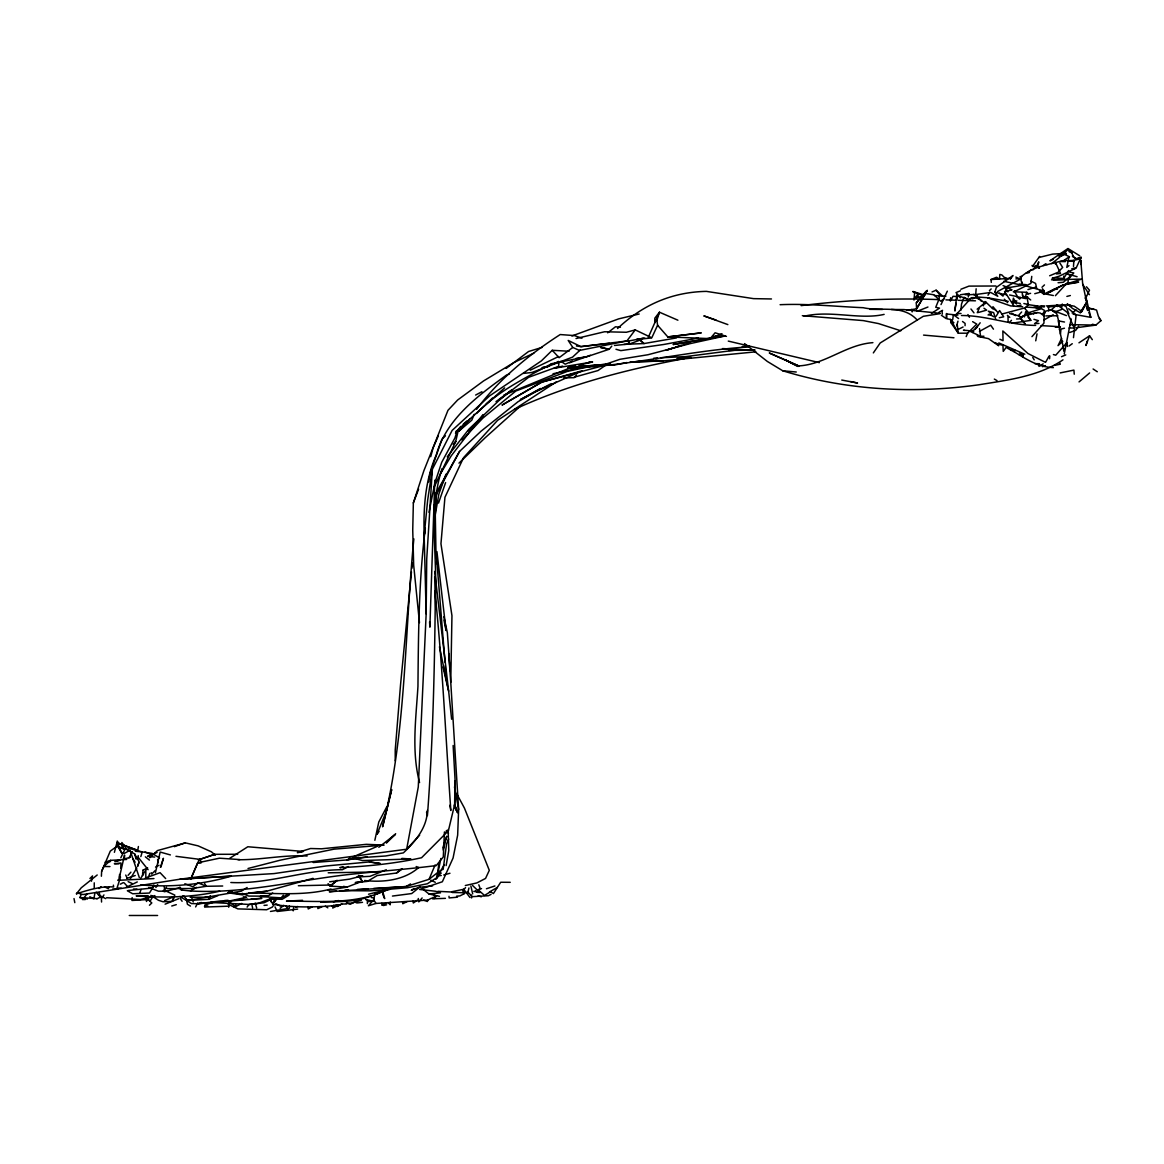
<?xml version="1.0" encoding="UTF-8"?>
<svg xmlns="http://www.w3.org/2000/svg" width="1164" height="1164" viewBox="0 0 1164 1164"><rect width="100%" height="100%" fill="white"/><g stroke="black" fill="none" stroke-linecap="round" stroke-linejoin="round"><path stroke-width="1.5" d="M382.723 891.333L382.723 894.33L384.687 898.608L382.723 891.333L390.377 889.252M427.377 810.217C427.232 827.444 415.272 841.616 403.384 852.877L385.56 855.991L348.909 858.45M94.226 887.957L94.255 882.836M145.806 877.918L145.835 871.53M113.359 885.149L113.635 886.953C100.861 886.08 88.493 889.951 76.446 893.777L77.348 892.934L82.95 894.549L180.056 879.184L406.658 849.225L418.283 786.937L426.155 613.879L426.722 559.273L432.339 469.339L452.112 430.433L489.724 395.789L541.333 360.927L552.216 350.306L569.094 351.237M423.972 890.009L428.978 893.996L440.501 892.832L435.554 891.246L419.607 889.456L442.349 881.759L453.072 858.028L457.656 835.141L458.631 809.431L450.759 682.351L451.952 615.654L440.952 543.763L444.939 497.304L463.548 457.685L497.566 420.349L556.465 381.792M455.008 781L454.586 806.055L457.205 811.934L454.426 805.692M390.26 902.027L390.216 904.763L388.078 902.682M533.81 353.158L514.444 362.266L483.613 380.904L457.641 400.009L447.965 410.325L423.842 470.823L413.351 502.921L412.74 530.042L413.671 565.151L419.462 622.653M654.735 322.734L654.837 318.136L659.464 312.214L677.899 320.202M138.138 858.552L138.21 855.598M1073.484 266.454L1073.921 260.329L1080.643 258.699L1081.094 257.317L1075.871 258.714L1072.466 256.036L1075.871 258.714M124.461 858.392L124.548 855.06L119.325 877.729L119.557 874.484M434.798 480.194L429.88 627.163L429.574 621.823M965.058 325.687L965.116 323.417L962.512 321.482M1073.95 327.433L1067.344 312.49L1057.087 304.75L1051.31 309.799L1044.297 311.501L1043.933 323.17L1031.944 336.658M120.75 868.315L120.969 862.975L114.348 863.703L118.932 863.877M101.384 876.23L101.632 871.385L110.289 851.117L118.961 844.831M1055.442 264.199L1055.53 262.526L1064.551 260.27L1073.892 261.507M434.317 532.734L436.325 492.561L459.547 451.428L481.038 431.204L518.024 401.726L535.44 391.701L582.262 370.734L541.813 382.098L502.222 404.956L541.813 382.098L610.503 363.765M1052.809 277.687L1063.649 278.487L1063.78 276.014M950.61 297.737L950.391 301.054L953.025 296.325L957.536 296.485L956.823 299.875M131.241 853.663L131.357 852.004L128.2 849.807L118.001 846.752L117.244 841.048L118.597 843.303L137.745 850.375L138.4 846.519M975.694 294.798L976.145 288.803M132.172 897.604L131.954 900.456L148.73 899.496L147.377 900.529L149.05 897.502M228.682 907.236L229.061 902.58M1049.55 358.745L1049.783 355.951M413.846 538.874C404.403 634.947 406.425 732.651 382.592 826.818L391.686 789.57L386.564 810.711L376.976 834.297L379.115 831.372M913.973 300.065L914.598 293.052L912.998 291.538L924.798 295.147M434.769 508.45L435.642 499.618M435.976 496.082L436.325 492.561M411.445 571.888L400.562 684.519L395.222 750.038L395.222 760.805M960.882 310.221L961.522 303.979L964.068 297.402L967.633 299.206L970.922 299.002M443.149 869.45L446.583 843.885L448.649 839.026M1043.919 294.463L1044.297 291.116L1024.378 285.471M939.508 294.885L938.955 299.381L935.74 307.281L939.508 308.125L931.404 313.465M1021.774 284.613L1022.079 282.139L1021.759 282.925L1020.057 276.639L1021.599 276.406C1031.202 267.982 1043.832 265.581 1055.53 262.526L1060.55 273.453L1056.417 273.947M1031.77 276.377L1030.882 283.419L1014.499 291.597L1017.06 295.714M293.212 910.859L293.619 907.6M1063.227 346.741L1060.419 333.952L1060.884 330.27L1059.487 329.441L1058.978 322.137L1056.723 313.64L1051.31 309.799L1066.442 315.604M438.828 863.819L437.024 877.554L427.348 883.767L407.371 887.754L369.948 890.838L339.728 890.649M559.127 361.844L558.516 366.456L528.601 377.311L499.385 399.776M1073.47 337.647L1076.147 314.964L1068.625 308.736M952.676 319.794L953.389 314.673L958.598 318.558M954.96 311.064L956.779 295.132L967.633 299.206M411.881 568.338L412.653 562.939M432.339 469.339L427.668 500.084L424.176 535.382L426.155 613.879M432.717 897.488L434.099 898.492L434.638 894.927M428.73 481.94L430.098 473.312L441.927 439.235L445.434 435.831M1038.143 265.348L1038.739 261.842L1036.673 266.44M433.692 508.042L434.274 504.594M434.856 501.16L435.452 497.712M434.623 518.504L438.857 494.06L445.972 474.185M94.808 893.574L93.877 898.855L89.817 896.731M446.132 865.58L448.78 850.535L448.125 829.554M1061.699 307.281L1062.281 304.008M968.273 296.966L968.899 293.503L960.285 294.768M992.528 308.504L992.979 306.714L995.86 310.177L992.528 308.504L985.85 302.073L985.559 303.688L978.604 298.275L981.398 301.272M1035.727 340.819L1037.022 333.85M142.561 873.538L143.23 870.003M433.736 509.716L437.417 490.713M431.509 898.128L427.872 900.092L375.943 903.453L368.406 905.767L373.76 899.685L374.881 893.937M1071.171 318.892L1064.26 353.929M91.476 881.206L92.523 875.91L89.934 878.5M123.311 846.839L123.02 848.367L121.638 845.573L121.885 842.532L128.025 850.826M1064.303 348.502L1063.765 351.164L1063.401 348.211M425.297 530.057L424.176 535.382C423.332 507.839 425.093 480.325 436.34 454.775C446.379 419.011 477.473 396.066 506.224 375.259L509.497 373.862M428.992 512.291L434.987 482.493L441.723 462.312L454.877 438.057L457.379 430.243L504.638 387.888M954.684 310.075L956.11 303.28M425.34 528.194C418.764 580.516 418.429 633.667 417.949 686.382C416.043 718.232 411.329 751.304 419.564 782.572M442.044 468.626C428.032 511.374 437.737 556.188 435.292 600.086C434.507 671.541 432.863 743.054 427.523 814.334L427.363 815.6L426.548 812.123M374.852 840.292L378.795 822.017L386.841 806.667M155.452 872.636L160.181 852.063L170.381 854.929M458.471 429.618L455.691 441.549L433.866 487.731M468.947 887.957L467.797 892.803L452.127 892.482M343.133 866.802L339.83 867.675C367.286 866.38 394.829 863.63 421.572 857.737L448.387 830.79L454.76 803.975L455.299 783.939L453.131 745.484M333.428 905.272L332.729 908.036L339.684 904.69M1024.378 316.957L1025.731 311.661L1030.824 320.347L1011.778 323.286M1006.525 294.652L1003.455 294.332L1002.99 296.122L999.541 293.343L994.754 292.164M114.392 852.324L116.909 842.823L120.401 843.798M440.85 858.508L437.024 877.554L444.11 864.867M443.12 849.938L446.743 836.218L442.8 847.872M430.709 456.71L433.037 448.038L438.377 435.714M965 294.637L968.535 294.783L968.899 293.503M160.967 867.02L163.426 858.29L160.37 867.282M956.633 325.862L957.972 321.177M1020.799 279.2L1021.599 276.406M1087.249 341.067L1085.939 345.49L1089.562 335.814L1092.327 339.67M435.161 864.852L429.05 879.315L405.989 886.561L329.296 891.769L336.25 891.027M140.829 856.588L142.241 851.917L152.149 853.401L159.57 857.97M341.75 904.05L337.356 906.523L337.371 905.185L331.653 905.898L339.844 905.126C317.612 907.28 295.001 908.036 272.914 904.253L274.85 897.822M210.087 896.033L209.113 899.263L187.477 900.543L183.868 895.916M994.958 291.975L996.34 287.392L1013.015 275.504L1010.294 279.258M108.834 887.012L108.325 888.685L104.527 886.837M656.787 320.609L659.464 312.214L648.29 337.356M1022.181 292.717L1022.923 296.878L1024.204 296.616L1024.989 298.275L1026.721 292.295L1013.306 291.771L1015.168 290.651M427.872 900.092L427.392 901.503L423.507 900.121M438.522 503.095L445.608 482.594M1053.405 367.635C1041.46 367.067 1033.283 363.095 1022.72 356.999L1023.316 355.282L1019.533 352.91M138.938 862.466L137.556 866.409L139.156 861.884L134.646 853.91L131.357 852.004M210.233 896.164L209.113 899.263L218.075 895.538M1022.72 356.999L1014.441 351.965L1015.052 350.277L1010.643 349.971L1006.147 347.425L1003.252 351.368L1002.932 345.315L998.581 344.238L998.61 345.723L988.498 338.637L977.629 336.367L977.12 334.65L969.874 331.245M148.09 878.049L149.821 873.349M150.869 895.334L158.537 900.31L163.062 901.765L172.374 901.329L174.12 896.644M413.351 502.921L418.603 489.142M139.898 892.599L141.12 889.456M172.374 901.329L174.367 896.353M474.243 414.297L471.784 420.175L458.892 431.087L455.866 431.335M966.178 336.6L967.604 333.195L976.771 324.116L972.624 321.657M983.245 305.841L985.079 301.491M190.78 878.951L197.647 862.815L219.472 858.188L239.842 859.585M1004.416 294.347L1006.744 288.919M190.838 878.893L199.32 859.294L175.968 856.311M101.632 871.385L103.814 866.496L110.565 860.341L119.514 859.847M977.251 312.723L979.084 308.664M1022.923 296.878L1022.458 294.958M947.321 291.175L941.007 304.59M87.402 899.03L79.865 897.546L81.174 894.694M656.787 319.46L657.587 325.236L651.796 337.778L635.238 329.907L626.378 332.264L604.553 331.755L576.02 338.549M136.799 867.98L130.339 878.733M1085.634 298.304L1089.489 290.229L1086.478 286.781M967.604 333.195L958.292 333.195L950.857 322.559L951.643 320.929L950.566 319.46L947.641 318.907M120.823 857.752L124.941 849.356L123.922 848.6M1061.583 338.418L1058.047 345.635L1062.761 341.285M1082.84 284.205L1086.812 302.989L1080.221 312.68L1081.923 311.457L1086.419 302.596L1080.221 312.68L1072.481 308.416L1067.286 303.848M136.712 857.926L136.086 859.119L134.646 853.91M436.515 494.205L459.547 451.428M195.61 906.931L197.778 902.857M129.015 857.897L132.376 851.641M926.195 291.073L916.315 302.829L916.563 308.867L927.199 290.491L916.563 308.867L906.974 310.206M1045.694 362.15L1049.055 356.082M987.989 295.263L989.749 292.28M455.473 433.226L460.711 426.431M155.874 887.492L157.664 884.524M441.025 472.773L451.326 455.691L482.987 414.602M152.804 887.55L149.458 893.05L132.667 893.763L127.342 890.751M996.137 316.23L999.6 310.57L1003.688 316.826L999.294 317.714M150.098 901.125L152.426 897.357M1063.649 278.487L1068.61 270.543M1025.819 298.624L1020.624 297.548L1019.649 299.104L1016.507 296.456L1009.595 294.972M276.537 898.535L274.151 902.275L276.203 899.525M1032.977 269.917L1035.844 265.494L1039.117 268.171M128.069 890.518L151.917 888.059L153.881 885.047M274.166 904.312L272.376 907.032L266.672 909.753L237.907 908.895L228.057 904.224M103.96 894.941L101.923 897.953L98.343 894.854L105.677 898.608M873.335 352.91L880.202 342.973L923.328 316.302L939.828 313.683M975.039 329.485L977.789 325.513M1038.434 365.147L1039.437 363.706L1034.869 363.648M247.117 907.076L248.98 904.457M1032.439 266.541L1039.641 256.4M1078.679 326.24L1075.681 330.372L1069.701 332.497M142.226 875.299L147.624 867.878L142.91 870.206M975.999 328.394L980.175 322.792M272.711 893.021L267.749 896.178L260.067 896.527L281.339 897.881L283.274 895.261M140.8 878.005L143.521 874.353M609.339 343.351L580.923 346.625L568.192 340.441L572.79 347.454L579.468 350.422L626.858 340.994L635.238 329.907M463.287 425.413L458.892 431.087L469.718 419.113M435.976 879.286L440.007 874.135M447.238 456.812L468.947 429.167L500.913 398.655L511.563 390.231M76.446 893.777L81.262 887.783L97.209 874.979M611.784 346.101L609.165 349.273L586.685 356.766L550.543 363.896M87.024 894.054L82.44 899.525L85.321 899.539M576.471 374.954L574.187 377.674L563.449 377.907M492.445 398.103L486.203 403.923M422.139 897.953L418.807 901.867L418.269 898.492M657.587 325.236L667.816 336.92L710.127 338.637L715.118 332.788L726.438 336.381M476.643 409.277C499.211 379.086 528.703 354.831 560.204 334.548L574.492 335.596L581.942 338.244M972.638 332.482L973.73 331.216L970.238 330.823M916.315 302.829L927.199 290.491M128.055 875.343L130.906 872.156M148.73 887.477L158.42 891.188L163.062 891.173L166.554 887.259M1009.552 313.582L1018.325 315.706L1021.657 311.981M1025.004 308.242L1028.336 304.517L1026.954 296.98L1030.707 299.977M1026.357 315.197L1023.607 315.619L1020.755 318.791L1016.579 318.994M956.182 314.629L971.46 297.693L975.272 297.62L979.04 299.09M1009.377 322.646L1011.487 320.318M1055.384 295.7L1068.188 281.79L1068.072 279.622L1073.805 272.958L1069.847 272.172M406.658 849.225L419.651 835.17M434.099 898.492L436.558 895.945M468.19 431.044L483.206 415.694M465.556 887.608L462.792 890.751L463.927 893.879L459.911 895.916L456.55 896.178M155.19 870.57L151.64 874.106L151.247 872.738M395.673 833.744L386.361 842.969L395.134 834.515L378.809 847.276M989.429 290.622L991.175 288.934M458.965 463.156L485.141 437.78L519.988 406.527M149.443 905.243L151.815 902.944L145.718 897.459M99.085 888.51L101.021 886.633M1041.998 287.275L1044.472 284.904M233.979 906.901L235.928 905.039M328.088 883.636L330.11 886.124L337.298 880.421M149.734 857.766L157.46 850.564L185.396 842.881L198.113 845.864L211.455 851.83L215.34 855.264M884.131 314.382C859.963 320.071 830.238 309.886 804.135 316.244M580.298 349.942L572.557 357.13L531.904 372.495L523.349 373.411M420.306 886.619L411.692 893.559L392.443 896.062M1061.088 256.007L1067.97 249.605L1071.957 252.937L1073.514 257.331M476.585 413.424C497.144 391.701 523.96 378.606 549.874 364.667M463.257 424.22L467.055 420.888M1069.745 276.741L1063.387 282.27L1058.061 282.721M1087.176 307.543L1096.561 310.06L1098.394 316.361L1100.984 320.638L1095.862 325.091L1076.133 327.753M462.05 440.108L482.827 418.138L515.812 391.031L567.319 371.418L590.977 366.253M151.917 888.059L154.667 885.688M180.638 897.837L182.864 895.916M336.774 880.435L330.11 886.124L346.916 887.128L361.335 881.599M945.91 296.194L942.665 296.107L936.103 290.214L932.044 291.931M280.131 908.356L283.769 905.286M1079.043 381.908L1089.62 372.946M359.822 881.861L355.267 882.618L367.388 881.381L377.223 875.517L396.546 873.029L401.769 868.708M977.149 309.173L985.85 302.073M744.524 343.584L767.338 361.451L782.746 370.778C846.112 390.275 913.202 393.956 978.662 384.818C1007.151 380.133 1038.623 376.554 1062.979 359.836M972.609 330.954L976.625 327.681M1068.989 265.61L1066.806 267.385L1068.974 256.982L1065.191 259.557M196.44 887.361L190.547 890.984L181.555 890.024L179.111 887.812L164.546 891.726L163.062 891.173M1051.718 263.602L1059.967 257.011L1058.774 255.905L1063.314 253.999M1072.146 313.029L1076.06 309.93M429.05 879.315L437.169 872.942M607.652 332.817L615.465 326.793L620.441 327.2M198.244 882.676L192.933 886.706L184.858 883.723M506.165 368.421L528.572 351.499L542.279 347.323M572.79 347.454L559.113 357.697L552.216 350.306M496.01 401.624L511.374 390.187M617.56 328.51C642.892 304.75 671.904 292.062 706.388 291.378L753.559 298.639L771.47 298.959M1027.885 272.26L1031.508 269.597M396.546 873.029L402.293 868.839M1069.032 346.043L1072.262 343.7M1043.25 265.508L1045.665 263.777L1046.974 264.621M944.513 298.479L940.687 301.229L934.008 294.812L926.326 293.575M194.737 887.986L190.547 890.984C245.313 894.068 298.784 879.693 352.881 874.077C380.613 871.109 408.491 869.13 436.238 865.58L443.295 856.937L444.43 831.954M607.695 363.808L597.99 370.559L574.23 377.209M417.381 900.179L413.307 903.002L412.958 901.169M1025.033 323.767L1020.115 318.005L1023.607 315.619M1078.97 342.827L1089.562 335.814M229.715 858.319L247.83 846.752L303.455 851.466M1012.898 303.513L1016.841 300.967L1012.898 301.127L1013.378 298.13L1016.521 303.935M1046.654 293.997L1053.813 289.429L1057.378 289.196M991.306 282.401L990.957 279.549L1011.05 278.298M414.166 888.481L411.27 890.3L418.909 887.332L432.572 885.891M247.117 887.506L241.254 891.188L187.477 900.543L192.482 899.263M1038.972 366.398L1043.162 363.881M289.094 895.101L282.066 899.321L269.757 898.943L258.597 903.235L249.314 904.457L210.393 902.435M439.206 871.53L442.087 869.814M560.801 361.277L565.253 364.187L572.397 361.146M410.557 883.942L405.989 886.561L373.673 888.423M489.447 891.944L497.246 887.492M1043.846 320.042L1053.216 314.717M1024.989 298.275L1027.623 296.791M386.303 869.755L370.05 876.303L356.999 876.987L361.48 875.954M540.445 388.47L520.293 399.659L551.329 383.625M979.448 331.405L990.71 325.222L993.459 329.165M124.286 853.43L130.048 850.273L139.316 877.511M553.817 363.925L558.444 361.393M938.955 312.301L942.578 310.322M1050.452 291.917L1062.892 285.107L1081.749 279.084L1051.499 279.782M281.339 897.881L289.123 893.617M997.563 291.524L1019.868 279.462M312.374 906.727L308.227 908.968L308.053 906.814M120.285 884.204L123.151 882.69M241.69 903.453L235.725 906.625L229.948 902.391M475.639 395.047L481.925 391.73M445.521 832.304L448.387 830.79M1077.297 259.296L1081.094 257.317L1076.118 268.084L1058.964 276.29L1052.081 278.298M155.54 867.049L159.002 865.259M590.352 355.296L569.574 362.775M348.443 866.569L342.347 869.726C304.91 869.668 268.447 884.436 230.836 882.501M376.539 894.141L380.352 892.191M491.048 894.359L488.356 895.727L472.322 896.658L467.375 891.624M96.947 898.826L100.802 896.891L96.19 892.279M386.477 902.944L381.865 905.257L381.821 903.293M958.656 329.179L963.079 326.997M407.167 901.562L402.759 903.73L402.642 901.867M147.683 856.18L157.082 852.47M349.928 858.45L346.872 859.949L313.203 862.509M352.998 856.937L377.223 846.374M126.134 887.346L137.294 881.934M145.282 878.078L160.079 872.694L165.666 878.573M530.158 370.21L558.574 356.519M503.794 395.163L571.408 367.286L605.236 364.361L619.946 359.298L647.941 354.744L690.077 343.642L725.187 335.96M274.282 897.91L263.966 902.784L249.314 904.457M975.272 297.62L972.566 298.886L971.46 297.693M1044.224 293.881L1062.892 285.107L1078.679 282.139L1068.057 283.521M1027.725 314.993L1037.255 312.592L1040.223 313.058L1044.093 315.939M322.064 906.727L317.874 908.589L317.743 906.669M164.473 900.66L173.945 896.658M201.285 902.435L198.215 903.73L191.478 903.584L179.896 896.484M1053.187 259.427L1049.913 260.809L1067.97 248.514L1079.683 255.774M1061.379 255.978L1066.297 253.912M710.127 338.637L721.956 333.675M1061.51 356.708L1065.773 354.918M1049.652 275.766L1058.061 272.289L1062.659 267.414L1059.851 263.006M990.957 279.549L996.602 277.221L999.134 279.069M114.8 861.622L130.543 857.213M960.416 290.782L956.022 292.586L960.3 297.795M313.029 878.34L266.643 891.217L248.747 893.05C276.13 893.079 304.299 896.062 331.012 888.99M165.099 904.166L178.689 898.695M371.156 895.974C355.209 902.449 337.56 901.503 320.667 902.158L324.043 901.62M376.118 893.981L389.198 888.598C357.843 905.083 320.74 901.038 286.475 901.111L302.553 900.31M917.072 311.326L927.955 307.02M960.867 289.269L968.972 286.111L995.962 285.995M514.619 409.321C568.585 384.455 626.188 369.483 684.345 358.643M1042.522 366.689L1045.403 365.612M1055.224 311.836L1061.583 309.493M676.429 337.938L643.983 343.569L640.302 340.004L629.418 344.006L614.49 345.461M199.67 859.454L214.831 854.303L237.718 854.274M174.353 846.664L185.105 842.896M126.876 878.398L135.242 875.517M110.565 860.341L105.153 862.189L110.536 861.506M198.36 859.92L214.831 854.303M672.792 348.065L666.041 350.32L690.165 342.754M676.168 346.93L681.246 345.242M486.436 888.758L494.904 885.964M204.617 905.112L213.361 902.26M571.888 335.974L618.739 318.849L639.167 313.989M1027.943 289.574L1035.596 287.217M1054.337 365.409L1060.317 364.201L1059.516 362.659M171.748 905.999L176.273 904.661M247.19 893.516L242.49 894.883L228.275 892.846M1011.138 290.142L1004.547 291.48L1013.655 305.55M978.255 312.519L986.636 310.133L983.973 308.242M478.404 889.5L481.547 888.598M361.291 900.339L351.135 903.206L346.29 902.944L350.189 904.312L356.009 901.329L356.228 902.886M443.717 874.993L449.959 873.262M154.885 895.596L140.626 899.496L106.622 897.735M390.566 888.569L368.522 894.243M1034.752 293.706L1044.297 291.116M1026.75 294.172L1030.606 293.343M1001.666 314.105L1024.349 308.038L1028.569 312.68L1041.373 308.736L1044.355 310.308M333.355 901.867L338.52 900.529M1066.879 296.427L1070.356 295.525M248.019 868.49L280.364 860.152L334.01 849.153L383.32 845.137M362.688 875.75L349.637 879.126L329.659 881.803M562.707 366.093L554.093 368.261L592.636 361.96L589.13 361.742M1042.333 313.553L1045.345 312.796L1044.297 311.501M872.898 342.653C845.806 344.573 825.509 364.507 798.562 365.918L769.273 352.998L798.475 365.787M1038.914 257.506L1052.649 254.101L1066.239 253.33M1064.449 328.219L1059.487 329.441L1060.419 333.952M1017.22 306.016L1021.09 305.113M571.408 367.286L568.119 367.649L575.278 365.918M578.799 365.118L591.123 362.295M383.378 905.534L386.623 904.806M465.309 885.528L476.891 882.923L485.563 878.427L489.302 870.337L464.451 808.136L456.535 793.426M553.031 373.76L587.66 366.136M542.206 367.693L549.146 366.18L542.279 367.635M295.569 906.989L297.839 906.509M358.992 857.432L346.872 859.949L367.286 856.893M463.839 889.252L450.628 891.973L437.911 891.318M1060.186 372.917L1073.906 370.108L1074.256 374.197M1037.255 312.592L1032.992 313.451L1033.778 313.873M627.032 362.528L613.413 365.22L605.716 363.692M1026.095 273.205L1029.296 272.58M219.72 891.188C192.351 897.517 164.08 897.997 136.173 895.858L148.075 895.683M628.691 340.979L644.725 338.011M643.285 338.258L636.606 339.481L651.113 337.997M592.665 365.874L597.816 364.943M723.048 335.887L673.083 344.529L724.575 335.945M270.47 911.456L289.385 908.255L289.341 906.058M204.457 906.421L207.759 905.868M327.812 890.285L346.916 887.128L343.598 886.342M1072.451 268.753L1075.463 268.287L1071.942 268.695M576.064 358.396L586.685 356.766M801.138 305.623C846.795 299.992 892.773 297.853 938.81 299.614M142.183 896.033L145.151 895.625M922.514 296.223L914.526 298.071L917.305 295.205L918.105 296.805L917.043 292.688M738.907 349.695L685.771 356.591L660.89 357.755M302.087 851.99L297.344 852.615L310.541 848.512L321.453 848.803L366.369 844.337L384.149 845.079M115.92 860.822L119.499 860.356M626.858 340.994L580.923 346.625L576.398 345.984M755.873 351.819L662.985 360.927L630.524 362.12L639.443 361.378M266.643 891.217L243.378 894.025L228.115 892.643M357.29 902.944L362.499 902.333M367.708 901.707L372.917 901.082M297.635 909.099L277.221 911.485L274.995 906.858M1047.702 307.063L1063.401 305.288L1066.151 306.612L1068.887 313.931M698.225 338.113L663.713 344.486L620.834 350.626L615.96 349.258M713.517 336.425L718.61 335.858M1015.896 278.909L1019.038 278.56L1015.823 277.061M567.974 367.839L573.314 367.271M578.668 366.704L584.008 366.136M264.068 905.403L267.196 905.097M749.412 346.843C688.462 350.553 629.055 366.34 567.887 368.173M237.951 859.73C261.173 860.021 283.841 854.623 307.121 856.035M457.51 897.182L449.144 897.953L448.998 896.295M568.119 367.649L605.236 364.361M648.392 360.709L653.746 360.302M676.982 358.541L691.271 357.464M1069.41 260.663L1073.921 260.329M968.535 294.783L976.043 294.347M988.032 314.964L991.059 314.76M653.761 358.221L657.325 357.988M1046.276 305.928L1065.482 304.822L1074.212 306.161L1081.923 311.457M344.937 890.096L348.531 889.878M357.508 889.369L368.29 888.743M224.565 900.514L228.115 900.31M238.766 899.699L247.656 899.19M251.206 898.986L261.856 898.375L198.215 903.73L220.927 900.907L230.574 900.747L246.608 897.255L243.349 896.789M123.093 859.643L126.687 859.454M437.737 875.706L441.258 875.517M1038.957 323.417L1034.563 323.636L1038.463 320.682L1033.938 319.329M153.954 878.573L117.811 880.333L120.518 877.089L117.055 887.957L121.274 888.205M624.035 344.34L643.983 343.569L638.454 338.855L640.302 340.004M204.675 907.062L228.784 906.159M432.441 898.812L445.419 898.346M978.779 336.411L983.958 336.236M755.13 350.088L728.751 350.437M630.248 361.888L662.985 360.927L655.754 360.2M780.098 304.706C807.831 303.484 835.519 306.525 863.208 307.703C881.308 311.85 902.507 304.08 917.072 319.896M742.254 346.494L749.427 346.319M956.488 313.596L961.028 313.494M298.362 885.731L332.497 884.975M728.286 341.096L819.369 362.63M328.204 872.796L380.162 871.88M437.868 873.16L441.331 873.102M222.702 886.008L206.319 886.284L192.031 888.51L166.874 888.627M1045.81 315.91L1057.843 315.735M1053.26 279.767L1063.765 279.622M1069.92 324.64L1095.862 325.091L1092.399 324.232M997.286 278.909L999.556 278.894L999.803 274.457L1001.884 274.951L1005.361 278.516M341.067 904.021L346.625 903.991M1055.312 327.186L1060.462 327.171M1036.309 308.184L1041.547 308.184L1026.095 307.049M1069.076 328.001L1074.328 328.001M190.154 897.24L208.923 897.24L205.519 896.92M129.262 915.486L157.591 915.486M112.69 889.005L117.884 889.02M133.467 889.034L136.93 889.034M891.406 309.508L903.89 309.566L940.177 313.334M267.749 896.178L248.689 896.076L242.258 893.355M510.225 882.312L500.695 882.254L493.42 893.559L490.553 891.769L484.5 895.407L478.157 889.863L477.982 892.599L475.392 890.591M869.814 309.348L882.472 309.464M103.814 866.496L109.969 866.569M1026.939 313.523L1030.897 313.582M1060.288 261.522L1065.351 261.609L1064.551 260.27M1033.923 305.71L1037.459 305.783M1040.98 305.841L1044.515 305.899M228.682 891.027L232.305 891.115M754.418 350.219L722.495 348.574M228.159 892.439L236.728 892.701M958.263 300.297L975.476 300.821M945.91 299.861L956.546 300.239M1035.669 325.396C1010.556 325.382 986.694 315.473 961.464 315.502M1006.293 287.319L1009.755 287.464M934.401 295.54L942.665 296.107M1040.98 325.6L1060.288 326.735M401.886 858.406L410.907 858.974L362.47 860.545L353.812 858.275M79.865 897.546L97.019 898.637M1085.052 297.984L1086.827 300.821L1090.814 317.365L1073.121 314.178M140.771 884.902C171.064 887.535 202.158 884.655 231.345 876.157L180.056 879.184L273.977 873.597L325.964 865.987L368.93 861.971L380.221 863.513L369.454 861.84M1022.661 306.801L1010.658 305.914L987.479 297.751L975.752 296.864M953.942 337.764L923.561 335.101M197.647 862.815L200.965 863.091M364.536 880.508C383.218 882.574 404.155 880.377 418.749 867.5L416.174 866.525M968.492 330.62L963.457 330.183L964.49 330.46M1019.388 284.06L1026.095 284.656L1005.42 288.192L1007.908 291.873M802.331 315.691L863.266 320.595L878.442 323.563L900.834 330.794M782.746 370.778L796.278 372.014M135.359 851.248L142.241 851.917L128.477 848.221M947.249 314.062L957.914 315.138M147.784 856.326L154.696 857.082M1088.049 308.431L1093.724 309.057M1027.157 304.473L1044.239 307.005M371.229 897.546L374.095 897.982M1018.878 354.598L1023.316 355.282M987.479 297.751L1008.213 301.36M1011.676 301.956L1020.319 303.455M1064.507 322.021L1058.236 320.857L1059.094 325.178M841.761 380.061L857.577 383.029L850.564 381.545M473.777 891.362L479.932 892.57L472.54 885.469M1042.595 293.401L1053.333 295.525M600.682 347.585L609.165 349.273L600.508 347.294M1024.204 296.616L1025.848 296.966M1003.804 281.295L1019.14 284.598M365.54 899.481L373.993 901.358M428.978 893.996L439.439 896.324M1023.884 303.513L1028.336 304.517M1068.523 305.113L1071.477 305.87M999.541 293.343L1003.455 294.332M478.069 895.945L481.329 896.775M1016.507 296.456L1020.624 297.548M198.098 882.879L206.319 886.284L204.689 883.636M1077.093 276.726L1067.315 273.918L1069.774 275.068M1053.42 354.554L1055.733 355.209L1067.039 342.536L1067.417 346.435M1067.388 304.371L1070.807 305.419M120.692 847.974L124.941 849.356M174.906 895.16L165.463 890.795M716.064 320.071L703.842 315.88L727.849 324.596M137.745 850.375L116.909 842.823L121.798 852.979M145.005 852.048L151.131 854.361M1003.062 285.602L1005.74 286.679M1032.017 265.436L1036.644 267.327M912.998 291.538L922.368 295.452M998.799 342.914L1024.8 354.234M1069.003 251.613L1071.957 252.937M128.127 881.657L132.114 883.461M973.41 294.434L977.251 296.18L977.353 294.303L990.695 292.47L997.795 296.282L995.773 293.532M999.891 339.262L1003.048 340.688L1002.844 330.969L1027.957 353.521L1045.345 362.28M994.958 342.58L997.373 343.686M430.753 880.159L435.307 882.312M798.795 366.427L784.987 359.749L797.631 366.413M1006.802 278.414L1004.983 277.527L1005.318 279.36M1007.326 287.552L1012.025 289.851M1018.325 315.706L1020.915 316.972M1030.868 281.106L1035.582 283.419L1036.702 288.41M1065.438 254.77L1069.585 256.851M1054.002 311.705L1051.31 309.799M1010.643 349.971L1014.441 351.965M977.12 334.65L980.699 336.571M275.81 903.599L280.349 906.101M994.332 379.071L997.053 380.643M190.46 906.072L187.419 904.283L186.415 899.205M989.109 314.033L993.721 316.739M1011.778 313.247L1015.706 315.648M1093.098 368.988L1097.288 371.752M325.294 906.159L327.826 907.847M941.341 315.24L946.187 318.63L946.492 313.538L946.899 318.703M1039.437 290.796L1042.857 293.488M951.643 320.929L953.883 322.719M145.355 856.82L149.414 860.094M991.51 313.785L988.338 311.195L993.634 312.592L995.671 319.14M1007.384 315.357L1009.799 317.394M1026.721 292.295L1028.394 293.735M964.068 297.402L964.912 298.275M995.787 310.25L997.854 312.403M1004.343 299.192L1007.646 302.669M124.082 882.807L127.967 887.055M1027.856 316.928L1030.824 320.347M1020.115 318.005L1025.106 323.839M138.109 857.199L148.104 869.712M199.32 859.294L201.518 861.913M1042.42 288.745L1044.254 290.942M1099.165 318.47L1100.984 320.638M179.401 887.419L181.555 890.024L180.071 887.157M936.103 290.214L940.017 295.074M285.558 905.723L288.25 909.171M970.965 308.998L973.977 312.883M446.35 830.456L448.504 833.279M469.994 897.546L463.796 889.369L463.927 893.879M180.26 898.535L182.093 901.271M1089.417 294.696L1082.724 284.438L1080.789 260.416M358.41 875.43L362.499 881.948L359.094 875.532M1032.759 357.493L1034.214 359.851M132.914 858.654L135.097 862.218M118.001 846.752L121.594 852.906M373.76 899.685L375.943 903.453M967.924 314.571L969.466 317.263M270.761 900.441L272.914 904.253M956.779 295.132L957.536 296.485M269.873 899.117L271.445 902.246M454.513 804.702L456.87 809.562M191.842 898.899L193.268 901.911M627.978 340.892L629.418 344.006L628.298 340.936M125.727 875.052L127.211 878.296M454.673 806.317L457.568 812.807M1088.893 312.563L1090.814 317.365M478.797 884.8L480.223 888.583M1063.721 276.799L1064.885 279.986M1086.565 307.194L1087.685 310.497L1086.056 296.107M255.163 902.988L256.691 908.036M99.202 892.628L99.944 895.451M1057.087 304.75L1057.509 306.539M442.96 666.972L448.649 691.169L451.617 719.236M470.867 885.979L472.7 893.937M443.891 616.774L447.34 632.576L450.09 670.755M251.89 904.617L252.632 908.022M449.741 805.284L450.832 810.508C445.681 737.219 442.509 663.698 434.798 590.657M439.468 646.791L448.649 691.169L434.667 571.422M911.659 309.449L912.154 311.923M443.964 620.048L446.045 630.51L436.937 551.62M74.016 898.579L74.802 902.653M454.484 786.908L458.631 809.431M979.506 328.612L980.481 335.698M941.923 310.686L942.374 314.105M957.23 324.523L958.292 333.195L950.566 319.46L950.857 322.559M434.681 576.82L435.758 608.976M164.255 886.764L164.677 890.358M157.606 859.469L157.969 862.946M1080.789 260.183L1081.225 264.592M445.012 662.141L435.933 550.005L435.205 509.716M471.391 895.101L471.609 897.968M448.678 653.484L450.759 682.351M1048.546 307.514L1048.735 310.933M146.213 896.178L146.475 901.489M101.341 896.964L101.559 902.027M1007.995 316.943L1008.14 321.992M445.303 665.75L445.477 672.923M437.097 558.676L437.213 563.958M1039.306 266.454L1039.321 268.317M367.344 900.078L367.373 903.599M455.691 441.549L453.393 444.328L455.691 441.549M701.004 332.904L667.816 336.92L701.004 332.904"/></g></svg>
